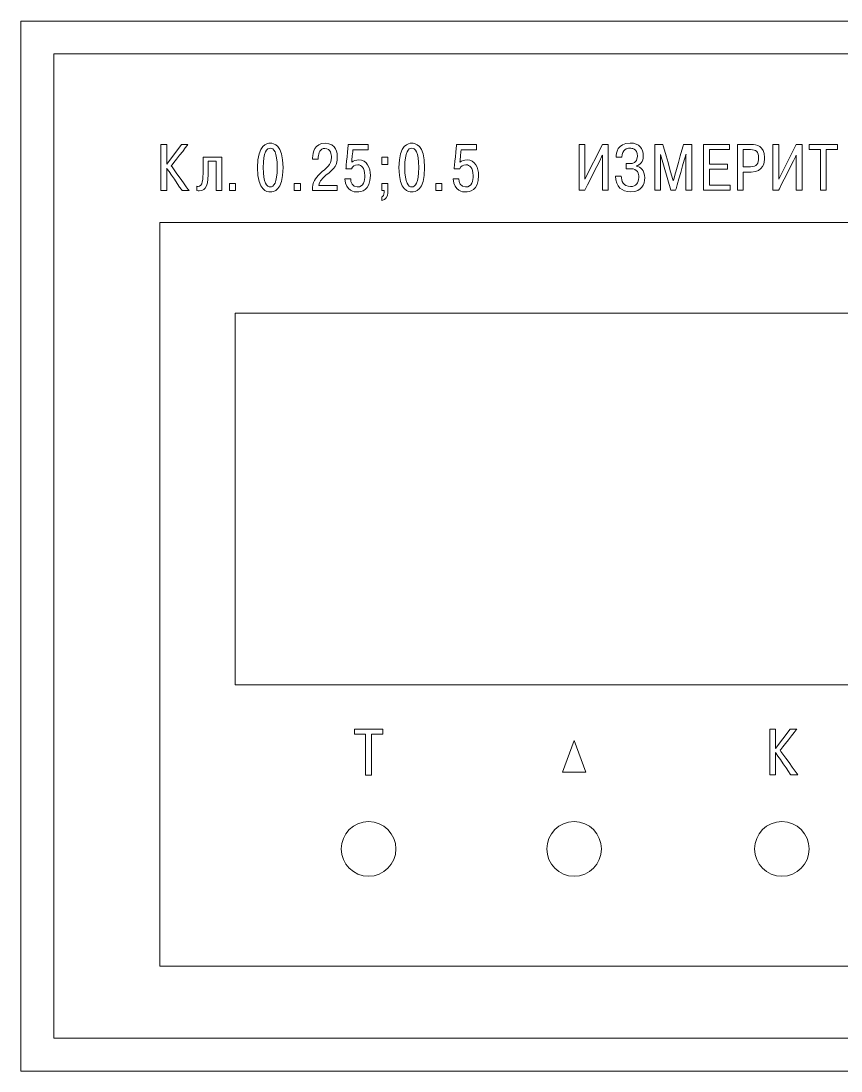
# Model space of a CAD drawing. Header units: inches. Extents: x 1904 to 4208, y 439 to 1413.
# Drawn here: x 3866.35 to 3903.85, y 927.65 to 975.65 of the extents above; entities that cross this region are included whole.
import ezdxf

# ---------------------------------------------------------------- set-up
doc = ezdxf.new("R2010")
doc.units = ezdxf.units.IN
doc.header["$MEASUREMENT"] = 0
doc.layers.get('0').update_dxf_attribs({"lineweight": 15})

msp = doc.modelspace()

# ---------------------------------------------------------------- linework, layer by layer
at = {"color": 0, "lineweight": 15}
for p, q in [((3962.348, 975.654), (3866.348, 975.654)), ((3866.348, 975.654), (3866.348, 927.654)), ((3867.848, 974.154), (3867.848, 929.154)), ((3960.848, 974.154), (3867.848, 974.154)), ((3867.848, 929.154), (3960.848, 929.154)), ((3866.348, 927.654), (3962.348, 927.654))]:
    msp.add_line(p, q, dxfattribs=at)
for points, knots in [([(3873.011, 970.003), (3873.011, 970.003), (3873.011, 970.003), (3872.745, 970.003), (3872.745, 970.003)], [0.08333333, 0.08333333, 0.08333333, 0.08333333, 0.08333334, 0.16666667, 0.16666667, 0.16666667, 0.16666667]), ([(3872.745, 970.003), (3872.745, 970.003), (3872.745, 970.003), (3872.745, 967.904), (3872.745, 967.904)], [0.16666667, 0.16666667, 0.16666667, 0.16666667, 0.16666668, 0.25, 0.25, 0.25, 0.25]), ([(3873.683, 970.003), (3873.683, 970.003), (3873.683, 970.003), (3873.011, 969.109), (3873.011, 969.109)], [0.8333333, 0.8333333, 0.8333333, 0.8333333, 0.8333333, 1, 1, 1, 1]), ([(3873.224, 969.032), (3873.224, 969.032), (3873.224, 969.032), (3873.983, 970.003), (3873.983, 970.003)], [0.66666667, 0.66666667, 0.66666667, 0.66666667, 0.66666668, 0.75, 0.75, 0.75, 0.75]), ([(3873.983, 970.003), (3873.983, 970.003), (3873.983, 970.003), (3873.683, 970.003), (3873.683, 970.003)], [0.75, 0.75, 0.75, 0.75, 0.75000001, 0.83333333, 0.83333333, 0.83333333, 0.83333333]), ([(3877.749, 970.066), (3877.749, 970.066), (3877.605, 970.066), (3877.164, 970.036), (3877.164, 968.954), (3877.164, 968.954), (3877.164, 967.871), (3877.605, 967.841), (3877.749, 967.841)], [0.4, 0.4, 0.4, 0.4, 0.4, 0.6, 0.6, 0.6, 0.6, 1, 1, 1, 1]), ([(3877.428, 968.954), (3877.428, 968.954), (3877.428, 969.67), (3877.596, 969.841), (3877.749, 969.841)], [0.2, 0.2, 0.2, 0.2, 0.2, 0.4, 0.4, 0.4, 0.4]), ([(3878.333, 968.954), (3878.333, 968.954), (3878.333, 970.036), (3877.893, 970.066), (3877.749, 970.066)], [0.2, 0.2, 0.2, 0.2, 0.2, 0.4, 0.4, 0.4, 0.4]), ([(3877.749, 969.841), (3877.749, 969.841), (3877.902, 969.841), (3878.069, 969.67), (3878.069, 968.954), (3878.069, 968.954), (3878.069, 968.237), (3877.902, 968.066), (3877.749, 968.066)], [0.4, 0.4, 0.4, 0.4, 0.4, 0.6, 0.6, 0.6, 0.6, 1, 1, 1, 1]), ([(3880.258, 970.066), (3880.258, 970.066), (3879.775, 970.066), (3879.685, 969.643), (3879.685, 969.397)], [0.26666667, 0.26666667, 0.26666667, 0.26666667, 0.26666668, 0.33333333, 0.33333333, 0.33333333, 0.33333333]), ([(3879.946, 969.424), (3879.946, 969.424), (3879.946, 969.625), (3880.036, 969.829), (3880.249, 969.829), (3880.249, 969.829), (3880.519, 969.829), (3880.546, 969.535), (3880.546, 969.427), (3880.546, 969.427), (3880.546, 969.047), (3880.306, 968.948), (3880.024, 968.678)], [0.5333333, 0.5333333, 0.5333333, 0.5333333, 0.5333333, 0.6, 0.6, 0.6, 0.6, 0.6666667, 0.6666667, 0.6666667, 0.6666667, 0.7333333, 0.7333333, 0.7333333, 0.7333333]), ([(3880.816, 969.43), (3880.816, 969.43), (3880.816, 969.592), (3880.78, 970.066), (3880.258, 970.066)], [0.2, 0.2, 0.2, 0.2, 0.20000001, 0.26666667, 0.26666667, 0.26666667, 0.26666667]), ([(3881.319, 970.003), (3881.319, 970.003), (3881.319, 970.003), (3881.208, 968.897), (3881.208, 968.897)], [0.5, 0.5, 0.5, 0.5, 0.50000001, 0.5625, 0.5625, 0.5625, 0.5625]), ([(3882.234, 970.003), (3882.234, 970.003), (3882.234, 970.003), (3881.319, 970.003), (3881.319, 970.003)], [0.4375, 0.4375, 0.4375, 0.4375, 0.43750001, 0.5, 0.5, 0.5, 0.5]), ([(3881.472, 969.202), (3881.472, 969.202), (3881.472, 969.202), (3881.529, 969.766), (3881.529, 969.766)], [0.25, 0.25, 0.25, 0.25, 0.25000001, 0.3125, 0.3125, 0.3125, 0.3125]), ([(3881.529, 969.766), (3881.529, 969.766), (3881.529, 969.766), (3882.234, 969.766), (3882.234, 969.766)], [0.3125, 0.3125, 0.3125, 0.3125, 0.31250001, 0.375, 0.375, 0.375, 0.375]), ([(3882.234, 969.766), (3882.234, 969.766), (3882.234, 969.766), (3882.234, 970.003), (3882.234, 970.003)], [0.375, 0.375, 0.375, 0.375, 0.37500001, 0.4375, 0.4375, 0.4375, 0.4375]), ([(3884.221, 970.066), (3884.221, 970.066), (3884.077, 970.066), (3883.636, 970.036), (3883.636, 968.954), (3883.636, 968.954), (3883.636, 967.871), (3884.077, 967.841), (3884.221, 967.841)], [0.4, 0.4, 0.4, 0.4, 0.4, 0.6, 0.6, 0.6, 0.6, 1, 1, 1, 1]), ([(3883.9, 968.954), (3883.9, 968.954), (3883.9, 969.67), (3884.068, 969.841), (3884.221, 969.841)], [0.2, 0.2, 0.2, 0.2, 0.2, 0.4, 0.4, 0.4, 0.4]), ([(3884.806, 968.954), (3884.806, 968.954), (3884.806, 970.036), (3884.365, 970.066), (3884.221, 970.066)], [0.2, 0.2, 0.2, 0.2, 0.2, 0.4, 0.4, 0.4, 0.4]), ([(3884.221, 969.841), (3884.221, 969.841), (3884.374, 969.841), (3884.542, 969.67), (3884.542, 968.954), (3884.542, 968.954), (3884.542, 968.237), (3884.374, 968.066), (3884.221, 968.066)], [0.4, 0.4, 0.4, 0.4, 0.4, 0.6, 0.6, 0.6, 0.6, 1, 1, 1, 1]), ([(3886.271, 970.003), (3886.271, 970.003), (3886.271, 970.003), (3886.16, 968.897), (3886.16, 968.897)], [0.5, 0.5, 0.5, 0.5, 0.50000001, 0.5625, 0.5625, 0.5625, 0.5625]), ([(3887.186, 970.003), (3887.186, 970.003), (3887.186, 970.003), (3886.271, 970.003), (3886.271, 970.003)], [0.4375, 0.4375, 0.4375, 0.4375, 0.43750001, 0.5, 0.5, 0.5, 0.5]), ([(3886.424, 969.202), (3886.424, 969.202), (3886.424, 969.202), (3886.481, 969.766), (3886.481, 969.766)], [0.25, 0.25, 0.25, 0.25, 0.25000001, 0.3125, 0.3125, 0.3125, 0.3125]), ([(3886.481, 969.766), (3886.481, 969.766), (3886.481, 969.766), (3887.186, 969.766), (3887.186, 969.766)], [0.3125, 0.3125, 0.3125, 0.3125, 0.31250001, 0.375, 0.375, 0.375, 0.375]), ([(3887.186, 969.766), (3887.186, 969.766), (3887.186, 969.766), (3887.186, 970.003), (3887.186, 970.003)], [0.375, 0.375, 0.375, 0.375, 0.37500001, 0.4375, 0.4375, 0.4375, 0.4375]), ([(3892.143, 970.013), (3892.143, 970.013), (3892.143, 970.013), (3891.876, 970.013), (3891.876, 970.013)], [0.09090909, 0.09090909, 0.09090909, 0.09090909, 0.0909091, 0.18181818, 0.18181818, 0.18181818, 0.18181818]), ([(3891.876, 970.013), (3891.876, 970.013), (3891.876, 970.013), (3891.876, 967.914), (3891.876, 967.914)], [0.18181818, 0.18181818, 0.18181818, 0.18181818, 0.18181819, 0.27272727, 0.27272727, 0.27272727, 0.27272727]), ([(3892.943, 970.013), (3892.943, 970.013), (3892.943, 970.013), (3892.143, 968.424), (3892.143, 968.424)], [0.8181818, 0.8181818, 0.8181818, 0.8181818, 0.8181818, 1, 1, 1, 1]), ([(3893.207, 970.013), (3893.207, 970.013), (3893.207, 970.013), (3892.943, 970.013), (3892.943, 970.013)], [0.72727273, 0.72727273, 0.72727273, 0.72727273, 0.72727274, 0.81818182, 0.81818182, 0.81818182, 0.81818182]), ([(3893.207, 967.914), (3893.207, 967.914), (3893.207, 967.914), (3893.207, 970.013), (3893.207, 970.013)], [0.63636364, 0.63636364, 0.63636364, 0.63636364, 0.63636365, 0.72727273, 0.72727273, 0.72727273, 0.72727273]), ([(3894.215, 970.076), (3894.215, 970.076), (3893.621, 970.076), (3893.567, 969.603), (3893.564, 969.432)], [0.31578947, 0.31578947, 0.31578947, 0.31578947, 0.31578948, 0.36842105, 0.36842105, 0.36842105, 0.36842105]), ([(3893.831, 969.432), (3893.831, 969.432), (3893.852, 969.791), (3894.05, 969.839), (3894.197, 969.839)], [0.42105263, 0.42105263, 0.42105263, 0.42105263, 0.42105264, 0.47368421, 0.47368421, 0.47368421, 0.47368421]), ([(3894.197, 969.839), (3894.197, 969.839), (3894.272, 969.839), (3894.539, 969.833), (3894.539, 969.471), (3894.539, 969.471), (3894.539, 969.15), (3894.299, 969.138), (3894.215, 969.138)], [0.4736842, 0.4736842, 0.4736842, 0.4736842, 0.4736842, 0.5263158, 0.5263158, 0.5263158, 0.5263158, 0.5789474, 0.5789474, 0.5789474, 0.5789474]), ([(3894.811, 969.489), (3894.811, 969.489), (3894.811, 969.815), (3894.635, 970.076), (3894.215, 970.076)], [0.26315789, 0.26315789, 0.26315789, 0.26315789, 0.2631579, 0.31578947, 0.31578947, 0.31578947, 0.31578947]), ([(3895.705, 970.013), (3895.705, 970.013), (3895.705, 970.013), (3895.333, 970.013), (3895.333, 970.013)], [0.55555556, 0.55555556, 0.55555556, 0.55555556, 0.55555557, 0.61111111, 0.61111111, 0.61111111, 0.61111111]), ([(3895.333, 970.013), (3895.333, 970.013), (3895.333, 970.013), (3895.333, 967.914), (3895.333, 967.914)], [0.61111111, 0.61111111, 0.61111111, 0.61111111, 0.61111112, 0.66666667, 0.66666667, 0.66666667, 0.66666667]), ([(3896.179, 968.343), (3896.179, 968.343), (3896.179, 968.343), (3895.705, 970.013), (3895.705, 970.013)], [0.5, 0.5, 0.5, 0.5, 0.50000001, 0.55555556, 0.55555556, 0.55555556, 0.55555556]), ([(3896.653, 970.013), (3896.653, 970.013), (3896.653, 970.013), (3896.179, 968.343), (3896.179, 968.343)], [0.44444444, 0.44444444, 0.44444444, 0.44444444, 0.44444445, 0.5, 0.5, 0.5, 0.5]), ([(3897.024, 970.013), (3897.024, 970.013), (3897.024, 970.013), (3896.653, 970.013), (3896.653, 970.013)], [0.38888889, 0.38888889, 0.38888889, 0.38888889, 0.3888889, 0.44444444, 0.44444444, 0.44444444, 0.44444444]), ([(3897.024, 967.914), (3897.024, 967.914), (3897.024, 967.914), (3897.024, 970.013), (3897.024, 970.013)], [0.33333333, 0.33333333, 0.33333333, 0.33333333, 0.33333334, 0.38888889, 0.38888889, 0.38888889, 0.38888889]), ([(3898.752, 970.013), (3898.752, 970.013), (3898.752, 970.013), (3897.564, 970.013), (3897.564, 970.013)], [0.23076923, 0.23076923, 0.23076923, 0.23076923, 0.23076924, 0.30769231, 0.30769231, 0.30769231, 0.30769231]), ([(3897.564, 970.013), (3897.564, 970.013), (3897.564, 970.013), (3897.564, 967.914), (3897.564, 967.914)], [0.30769231, 0.30769231, 0.30769231, 0.30769231, 0.30769232, 0.38461538, 0.38461538, 0.38461538, 0.38461538]), ([(3897.831, 969.776), (3897.831, 969.776), (3897.831, 969.776), (3898.752, 969.776), (3898.752, 969.776)], [0.07692308, 0.07692308, 0.07692308, 0.07692308, 0.07692309, 0.15384615, 0.15384615, 0.15384615, 0.15384615]), ([(3898.752, 969.776), (3898.752, 969.776), (3898.752, 969.776), (3898.752, 970.013), (3898.752, 970.013)], [0.15384615, 0.15384615, 0.15384615, 0.15384615, 0.15384616, 0.23076923, 0.23076923, 0.23076923, 0.23076923]), ([(3899.759, 970.013), (3899.759, 970.013), (3899.759, 970.013), (3899.114, 970.013), (3899.114, 970.013)], [0.75, 0.75, 0.75, 0.75, 0.75, 1, 1, 1, 1]), ([(3899.381, 968.988), (3899.381, 968.988), (3899.381, 968.988), (3899.381, 969.776), (3899.381, 969.776)], [0.6666667, 0.6666667, 0.6666667, 0.6666667, 0.6666667, 1, 1, 1, 1]), ([(3899.717, 969.776), (3899.717, 969.776), (3899.969, 969.776), (3900.086, 969.663), (3900.086, 969.405)], [0.1666667, 0.1666667, 0.1666667, 0.1666667, 0.1666667, 0.3333333, 0.3333333, 0.3333333, 0.3333333]), ([(3899.741, 968.751), (3899.741, 968.751), (3900.326, 968.751), (3900.356, 969.21), (3900.356, 969.411), (3900.356, 969.411), (3900.356, 969.965), (3899.972, 970.013), (3899.759, 970.013)], [0.5, 0.5, 0.5, 0.5, 0.5, 0.625, 0.625, 0.625, 0.625, 0.75, 0.75, 0.75, 0.75]), ([(3901.003, 970.013), (3901.003, 970.013), (3901.003, 970.013), (3900.737, 970.013), (3900.737, 970.013)], [0.09090909, 0.09090909, 0.09090909, 0.09090909, 0.0909091, 0.18181818, 0.18181818, 0.18181818, 0.18181818]), ([(3900.737, 970.013), (3900.737, 970.013), (3900.737, 970.013), (3900.737, 967.914), (3900.737, 967.914)], [0.18181818, 0.18181818, 0.18181818, 0.18181818, 0.18181819, 0.27272727, 0.27272727, 0.27272727, 0.27272727]), ([(3901.804, 970.013), (3901.804, 970.013), (3901.804, 970.013), (3901.003, 968.424), (3901.003, 968.424)], [0.8181818, 0.8181818, 0.8181818, 0.8181818, 0.8181818, 1, 1, 1, 1]), ([(3902.068, 970.013), (3902.068, 970.013), (3902.068, 970.013), (3901.804, 970.013), (3901.804, 970.013)], [0.72727273, 0.72727273, 0.72727273, 0.72727273, 0.72727274, 0.81818182, 0.81818182, 0.81818182, 0.81818182]), ([(3902.068, 967.914), (3902.068, 967.914), (3902.068, 967.914), (3902.068, 970.013), (3902.068, 970.013)], [0.63636364, 0.63636364, 0.63636364, 0.63636364, 0.63636365, 0.72727273, 0.72727273, 0.72727273, 0.72727273]), ([(3903.69, 970.013), (3903.69, 970.013), (3903.69, 970.013), (3902.391, 970.013), (3902.391, 970.013)], [0.5555556, 0.5555556, 0.5555556, 0.5555556, 0.5555556, 0.6666667, 0.6666667, 0.6666667, 0.6666667]), ([(3902.391, 970.013), (3902.391, 970.013), (3902.391, 970.013), (3902.391, 969.776), (3902.391, 969.776)], [0.6666667, 0.6666667, 0.6666667, 0.6666667, 0.6666667, 0.7777778, 0.7777778, 0.7777778, 0.7777778]), ([(3902.391, 969.776), (3902.391, 969.776), (3902.391, 969.776), (3902.908, 969.776), (3902.908, 969.776)], [0.7777778, 0.7777778, 0.7777778, 0.7777778, 0.7777778, 1, 1, 1, 1]), ([(3903.174, 967.914), (3903.174, 967.914), (3903.174, 967.914), (3903.174, 969.776), (3903.174, 969.776)], [0.2222222, 0.2222222, 0.2222222, 0.2222222, 0.2222222, 0.3333333, 0.3333333, 0.3333333, 0.3333333]), ([(3903.174, 969.776), (3903.174, 969.776), (3903.174, 969.776), (3903.69, 969.776), (3903.69, 969.776)], [0.3333333, 0.3333333, 0.3333333, 0.3333333, 0.3333333, 0.4444444, 0.4444444, 0.4444444, 0.4444444]), ([(3903.69, 969.776), (3903.69, 969.776), (3903.69, 969.776), (3903.69, 970.013), (3903.69, 970.013)], [0.4444444, 0.4444444, 0.4444444, 0.4444444, 0.4444445, 0.5555556, 0.5555556, 0.5555556, 0.5555556]), ([(3875.53, 969.427), (3875.53, 969.427), (3875.53, 969.427), (3874.675, 969.427), (3874.675, 969.427)], [0.8461538, 0.8461538, 0.8461538, 0.8461538, 0.8461539, 1, 1, 1, 1]), ([(3874.915, 968.855), (3874.915, 968.855), (3874.915, 968.855), (3874.915, 969.241), (3874.915, 969.241)], [0.46153846, 0.46153846, 0.46153846, 0.46153846, 0.46153847, 0.53846154, 0.53846154, 0.53846154, 0.53846154]), ([(3874.915, 969.241), (3874.915, 969.241), (3874.915, 969.241), (3875.281, 969.241), (3875.281, 969.241)], [0.53846154, 0.53846154, 0.53846154, 0.53846154, 0.53846155, 0.61538462, 0.61538462, 0.61538462, 0.61538462]), ([(3875.281, 969.241), (3875.281, 969.241), (3875.281, 969.241), (3875.281, 967.904), (3875.281, 967.904)], [0.61538462, 0.61538462, 0.61538462, 0.61538462, 0.61538463, 0.69230769, 0.69230769, 0.69230769, 0.69230769]), ([(3875.53, 967.904), (3875.53, 967.904), (3875.53, 967.904), (3875.53, 969.427), (3875.53, 969.427)], [0.76923077, 0.76923077, 0.76923077, 0.76923077, 0.76923078, 0.84615385, 0.84615385, 0.84615385, 0.84615385]), ([(3879.685, 969.397), (3879.685, 969.397), (3879.685, 969.397), (3879.685, 969.334), (3879.685, 969.334)], [0.33333333, 0.33333333, 0.33333333, 0.33333333, 0.33333334, 0.4, 0.4, 0.4, 0.4]), ([(3879.685, 969.334), (3879.685, 969.334), (3879.685, 969.334), (3879.946, 969.334), (3879.946, 969.334)], [0.4, 0.4, 0.4, 0.4, 0.40000001, 0.46666667, 0.46666667, 0.46666667, 0.46666667]), ([(3879.946, 969.334), (3879.946, 969.334), (3879.946, 969.334), (3879.946, 969.424), (3879.946, 969.424)], [0.46666667, 0.46666667, 0.46666667, 0.46666667, 0.46666668, 0.53333333, 0.53333333, 0.53333333, 0.53333333]), ([(3880.294, 968.6), (3880.294, 968.6), (3880.708, 968.945), (3880.816, 969.068), (3880.816, 969.43)], [0.13333333, 0.13333333, 0.13333333, 0.13333333, 0.13333334, 0.2, 0.2, 0.2, 0.2]), ([(3881.799, 969.304), (3881.799, 969.304), (3881.661, 969.304), (3881.565, 969.271), (3881.472, 969.202)], [0.1875, 0.1875, 0.1875, 0.1875, 0.18750001, 0.25, 0.25, 0.25, 0.25]), ([(3882.327, 968.588), (3882.327, 968.588), (3882.327, 968.948), (3882.171, 969.304), (3881.799, 969.304)], [0.125, 0.125, 0.125, 0.125, 0.12500001, 0.1875, 0.1875, 0.1875, 0.1875]), ([(3883.121, 969.427), (3883.121, 969.427), (3883.121, 969.427), (3882.845, 969.427), (3882.845, 969.427)], [0.4, 0.4, 0.4, 0.4, 0.4, 0.6, 0.6, 0.6, 0.6]), ([(3882.845, 969.427), (3882.845, 969.427), (3882.845, 969.427), (3882.845, 969.1), (3882.845, 969.1)], [0.6, 0.6, 0.6, 0.6, 0.6, 1, 1, 1, 1]), ([(3883.121, 969.1), (3883.121, 969.1), (3883.121, 969.1), (3883.121, 969.427), (3883.121, 969.427)], [0.2, 0.2, 0.2, 0.2, 0.2, 0.4, 0.4, 0.4, 0.4]), ([(3886.751, 969.304), (3886.751, 969.304), (3886.613, 969.304), (3886.517, 969.271), (3886.424, 969.202)], [0.1875, 0.1875, 0.1875, 0.1875, 0.18750001, 0.25, 0.25, 0.25, 0.25]), ([(3887.279, 968.588), (3887.279, 968.588), (3887.279, 968.948), (3887.123, 969.304), (3886.751, 969.304)], [0.125, 0.125, 0.125, 0.125, 0.12500001, 0.1875, 0.1875, 0.1875, 0.1875]), ([(3892.137, 967.914), (3892.137, 967.914), (3892.137, 967.914), (3892.94, 969.516), (3892.94, 969.516)], [0.36363636, 0.36363636, 0.36363636, 0.36363636, 0.36363637, 0.45454545, 0.45454545, 0.45454545, 0.45454545]), ([(3892.94, 969.516), (3892.94, 969.516), (3892.94, 969.516), (3892.94, 967.914), (3892.94, 967.914)], [0.45454545, 0.45454545, 0.45454545, 0.45454545, 0.45454546, 0.54545455, 0.54545455, 0.54545455, 0.54545455]), ([(3893.564, 969.432), (3893.564, 969.432), (3893.564, 969.432), (3893.831, 969.432), (3893.831, 969.432)], [0.36842105, 0.36842105, 0.36842105, 0.36842105, 0.36842106, 0.42105263, 0.42105263, 0.42105263, 0.42105263]), ([(3894.215, 969.138), (3894.215, 969.138), (3894.215, 969.138), (3894.029, 969.138), (3894.029, 969.138)], [0.57894737, 0.57894737, 0.57894737, 0.57894737, 0.57894738, 0.63157895, 0.63157895, 0.63157895, 0.63157895]), ([(3894.029, 969.138), (3894.029, 969.138), (3894.029, 969.138), (3894.029, 968.901), (3894.029, 968.901)], [0.63157895, 0.63157895, 0.63157895, 0.63157895, 0.63157896, 0.68421053, 0.68421053, 0.68421053, 0.68421053]), ([(3894.497, 969.036), (3894.497, 969.036), (3894.65, 969.075), (3894.811, 969.204), (3894.811, 969.489)], [0.21052632, 0.21052632, 0.21052632, 0.21052632, 0.21052633, 0.26315789, 0.26315789, 0.26315789, 0.26315789]), ([(3895.6, 969.438), (3895.6, 969.438), (3895.6, 969.438), (3895.591, 969.552), (3895.591, 969.552)], [0.77777778, 0.77777778, 0.77777778, 0.77777778, 0.77777779, 0.83333333, 0.83333333, 0.83333333, 0.83333333]), ([(3895.591, 969.552), (3895.591, 969.552), (3895.591, 969.552), (3895.6, 969.552), (3895.6, 969.552)], [0.83333333, 0.83333333, 0.83333333, 0.83333333, 0.83333334, 0.88888889, 0.88888889, 0.88888889, 0.88888889]), ([(3895.6, 969.552), (3895.6, 969.552), (3895.6, 969.552), (3896.068, 967.914), (3896.068, 967.914)], [0.8888889, 0.8888889, 0.8888889, 0.8888889, 0.8888889, 1, 1, 1, 1]), ([(3895.6, 967.914), (3895.6, 967.914), (3895.6, 967.914), (3895.6, 969.438), (3895.6, 969.438)], [0.72222222, 0.72222222, 0.72222222, 0.72222222, 0.72222223, 0.77777778, 0.77777778, 0.77777778, 0.77777778]), ([(3896.29, 967.914), (3896.29, 967.914), (3896.29, 967.914), (3896.758, 969.552), (3896.758, 969.552)], [0.05555556, 0.05555556, 0.05555556, 0.05555556, 0.05555557, 0.11111111, 0.11111111, 0.11111111, 0.11111111]), ([(3896.758, 969.552), (3896.758, 969.552), (3896.758, 969.552), (3896.766, 969.552), (3896.766, 969.552)], [0.11111111, 0.11111111, 0.11111111, 0.11111111, 0.11111112, 0.16666667, 0.16666667, 0.16666667, 0.16666667]), ([(3896.766, 969.552), (3896.766, 969.552), (3896.766, 969.552), (3896.758, 969.438), (3896.758, 969.438)], [0.16666667, 0.16666667, 0.16666667, 0.16666667, 0.16666668, 0.22222222, 0.22222222, 0.22222222, 0.22222222]), ([(3896.758, 969.438), (3896.758, 969.438), (3896.758, 969.438), (3896.758, 967.914), (3896.758, 967.914)], [0.22222222, 0.22222222, 0.22222222, 0.22222222, 0.22222223, 0.27777778, 0.27777778, 0.27777778, 0.27777778]), ([(3900.086, 969.405), (3900.086, 969.405), (3900.086, 969.15), (3899.996, 968.988), (3899.717, 968.988)], [0.3333333, 0.3333333, 0.3333333, 0.3333333, 0.3333333, 0.5, 0.5, 0.5, 0.5]), ([(3900.997, 967.914), (3900.997, 967.914), (3900.997, 967.914), (3901.801, 969.516), (3901.801, 969.516)], [0.36363636, 0.36363636, 0.36363636, 0.36363636, 0.36363637, 0.45454545, 0.45454545, 0.45454545, 0.45454545]), ([(3901.801, 969.516), (3901.801, 969.516), (3901.801, 969.516), (3901.801, 967.914), (3901.801, 967.914)], [0.45454545, 0.45454545, 0.45454545, 0.45454545, 0.45454546, 0.54545455, 0.54545455, 0.54545455, 0.54545455]), ([(3873.011, 967.904), (3873.011, 967.904), (3873.011, 967.904), (3873.011, 968.93), (3873.011, 968.93)], [0.33333333, 0.33333333, 0.33333333, 0.33333333, 0.33333334, 0.41666667, 0.41666667, 0.41666667, 0.41666667]), ([(3873.011, 968.93), (3873.011, 968.93), (3873.011, 968.93), (3873.713, 967.904), (3873.713, 967.904)], [0.41666667, 0.41666667, 0.41666667, 0.41666667, 0.41666668, 0.5, 0.5, 0.5, 0.5]), ([(3874.034, 967.904), (3874.034, 967.904), (3874.034, 967.904), (3873.224, 969.032), (3873.224, 969.032)], [0.58333333, 0.58333333, 0.58333333, 0.58333333, 0.58333334, 0.66666667, 0.66666667, 0.66666667, 0.66666667]), ([(3874.675, 968.855), (3874.675, 968.855), (3874.675, 968.378), (3874.663, 968.093), (3874.445, 968.093)], [0.07692308, 0.07692308, 0.07692308, 0.07692308, 0.07692309, 0.15384615, 0.15384615, 0.15384615, 0.15384615]), ([(3874.502, 967.895), (3874.502, 967.895), (3874.834, 967.895), (3874.915, 968.171), (3874.915, 968.855)], [0.38461538, 0.38461538, 0.38461538, 0.38461538, 0.38461539, 0.46153846, 0.46153846, 0.46153846, 0.46153846]), ([(3880.024, 968.678), (3880.024, 968.678), (3879.793, 968.456), (3879.682, 968.306), (3879.679, 967.904)], [0.73333333, 0.73333333, 0.73333333, 0.73333333, 0.73333334, 0.8, 0.8, 0.8, 0.8]), ([(3881.208, 968.897), (3881.208, 968.897), (3881.208, 968.897), (3881.46, 968.897), (3881.46, 968.897)], [0.5625, 0.5625, 0.5625, 0.5625, 0.56250001, 0.625, 0.625, 0.625, 0.625]), ([(3881.46, 968.897), (3881.46, 968.897), (3881.502, 969.008), (3881.616, 969.08), (3881.748, 969.08), (3881.748, 969.08), (3881.916, 969.08), (3882.072, 968.954), (3882.072, 968.585), (3882.072, 968.585), (3882.072, 968.36), (3882.018, 968.066), (3881.727, 968.066), (3881.727, 968.066), (3881.493, 968.066), (3881.427, 968.3), (3881.427, 968.441)], [0.625, 0.625, 0.625, 0.625, 0.625, 0.6875, 0.6875, 0.6875, 0.6875, 0.75, 0.75, 0.75, 0.75, 0.8125, 0.8125, 0.8125, 0.8125, 0.875, 0.875, 0.875, 0.875]), ([(3886.16, 968.897), (3886.16, 968.897), (3886.16, 968.897), (3886.412, 968.897), (3886.412, 968.897)], [0.5625, 0.5625, 0.5625, 0.5625, 0.56250001, 0.625, 0.625, 0.625, 0.625]), ([(3886.412, 968.897), (3886.412, 968.897), (3886.454, 969.008), (3886.568, 969.08), (3886.7, 969.08), (3886.7, 969.08), (3886.868, 969.08), (3887.024, 968.954), (3887.024, 968.585), (3887.024, 968.585), (3887.024, 968.36), (3886.97, 968.066), (3886.679, 968.066), (3886.679, 968.066), (3886.445, 968.066), (3886.379, 968.3), (3886.379, 968.441)], [0.625, 0.625, 0.625, 0.625, 0.625, 0.6875, 0.6875, 0.6875, 0.6875, 0.75, 0.75, 0.75, 0.75, 0.8125, 0.8125, 0.8125, 0.8125, 0.875, 0.875, 0.875, 0.875]), ([(3894.233, 968.901), (3894.233, 968.901), (3894.554, 968.901), (3894.602, 968.676), (3894.602, 968.505), (3894.602, 968.505), (3894.602, 968.256), (3894.476, 968.088), (3894.23, 968.088), (3894.23, 968.088), (3893.882, 968.088), (3893.807, 968.358), (3893.804, 968.559)], [0.7368421, 0.7368421, 0.7368421, 0.7368421, 0.7368421, 0.7894737, 0.7894737, 0.7894737, 0.7894737, 0.8421053, 0.8421053, 0.8421053, 0.8421053, 0.8947368, 0.8947368, 0.8947368, 0.8947368]), ([(3894.029, 968.901), (3894.029, 968.901), (3894.029, 968.901), (3894.233, 968.901), (3894.233, 968.901)], [0.68421053, 0.68421053, 0.68421053, 0.68421053, 0.68421054, 0.73684211, 0.73684211, 0.73684211, 0.73684211]), ([(3894.497, 969.024), (3894.497, 969.024), (3894.497, 969.024), (3894.497, 969.036), (3894.497, 969.036)], [0.15789474, 0.15789474, 0.15789474, 0.15789474, 0.15789475, 0.21052632, 0.21052632, 0.21052632, 0.21052632]), ([(3894.874, 968.478), (3894.874, 968.478), (3894.874, 968.841), (3894.682, 968.979), (3894.497, 969.024)], [0.10526316, 0.10526316, 0.10526316, 0.10526316, 0.10526317, 0.15789474, 0.15789474, 0.15789474, 0.15789474]), ([(3898.668, 969.117), (3898.668, 969.117), (3898.668, 969.117), (3897.831, 969.117), (3897.831, 969.117)], [0.8461538, 0.8461538, 0.8461538, 0.8461538, 0.8461539, 1, 1, 1, 1]), ([(3897.831, 968.151), (3897.831, 968.151), (3897.831, 968.151), (3897.831, 968.88), (3897.831, 968.88)], [0.61538462, 0.61538462, 0.61538462, 0.61538462, 0.61538463, 0.69230769, 0.69230769, 0.69230769, 0.69230769]), ([(3897.831, 968.88), (3897.831, 968.88), (3897.831, 968.88), (3898.668, 968.88), (3898.668, 968.88)], [0.69230769, 0.69230769, 0.69230769, 0.69230769, 0.6923077, 0.76923077, 0.76923077, 0.76923077, 0.76923077]), ([(3898.668, 968.88), (3898.668, 968.88), (3898.668, 968.88), (3898.668, 969.117), (3898.668, 969.117)], [0.76923077, 0.76923077, 0.76923077, 0.76923077, 0.76923078, 0.84615385, 0.84615385, 0.84615385, 0.84615385]), ([(3899.717, 968.988), (3899.717, 968.988), (3899.717, 968.988), (3899.381, 968.988), (3899.381, 968.988)], [0.5, 0.5, 0.5, 0.5, 0.5, 0.6666667, 0.6666667, 0.6666667, 0.6666667]), ([(3899.381, 967.914), (3899.381, 967.914), (3899.381, 967.914), (3899.381, 968.751), (3899.381, 968.751)], [0.25, 0.25, 0.25, 0.25, 0.25, 0.375, 0.375, 0.375, 0.375]), ([(3899.381, 968.751), (3899.381, 968.751), (3899.381, 968.751), (3899.741, 968.751), (3899.741, 968.751)], [0.375, 0.375, 0.375, 0.375, 0.375, 0.5, 0.5, 0.5, 0.5]), ([(3876.159, 968.231), (3876.159, 968.231), (3876.159, 968.231), (3875.884, 968.231), (3875.884, 968.231)], [0.4, 0.4, 0.4, 0.4, 0.4, 0.6, 0.6, 0.6, 0.6]), ([(3875.884, 968.231), (3875.884, 968.231), (3875.884, 968.231), (3875.884, 967.904), (3875.884, 967.904)], [0.6, 0.6, 0.6, 0.6, 0.6, 1, 1, 1, 1]), ([(3876.159, 967.904), (3876.159, 967.904), (3876.159, 967.904), (3876.159, 968.231), (3876.159, 968.231)], [0.2, 0.2, 0.2, 0.2, 0.2, 0.4, 0.4, 0.4, 0.4]), ([(3879.125, 968.231), (3879.125, 968.231), (3879.125, 968.231), (3878.849, 968.231), (3878.849, 968.231)], [0.4, 0.4, 0.4, 0.4, 0.4, 0.6, 0.6, 0.6, 0.6]), ([(3878.849, 968.231), (3878.849, 968.231), (3878.849, 968.231), (3878.849, 967.904), (3878.849, 967.904)], [0.6, 0.6, 0.6, 0.6, 0.6, 1, 1, 1, 1]), ([(3879.125, 967.904), (3879.125, 967.904), (3879.125, 967.904), (3879.125, 968.231), (3879.125, 968.231)], [0.2, 0.2, 0.2, 0.2, 0.2, 0.4, 0.4, 0.4, 0.4]), ([(3879.967, 968.141), (3879.967, 968.141), (3880.006, 968.342), (3880.138, 968.471), (3880.294, 968.6)], [0.06666667, 0.06666667, 0.06666667, 0.06666667, 0.06666668, 0.13333333, 0.13333333, 0.13333333, 0.13333333]), ([(3881.427, 968.441), (3881.427, 968.441), (3881.427, 968.441), (3881.163, 968.441), (3881.163, 968.441)], [0.875, 0.875, 0.875, 0.875, 0.875, 1, 1, 1, 1]), ([(3881.727, 967.841), (3881.727, 967.841), (3881.895, 967.841), (3882.327, 967.889), (3882.327, 968.588)], [0.0625, 0.0625, 0.0625, 0.0625, 0.06250001, 0.125, 0.125, 0.125, 0.125]), ([(3883.121, 968.231), (3883.121, 968.231), (3883.121, 968.231), (3882.845, 968.231), (3882.845, 968.231)], [0.7777778, 0.7777778, 0.7777778, 0.7777778, 0.7777778, 1, 1, 1, 1]), ([(3883.121, 967.802), (3883.121, 967.802), (3883.121, 967.802), (3883.121, 968.231), (3883.121, 968.231)], [0.6666667, 0.6666667, 0.6666667, 0.6666667, 0.6666667, 0.7777778, 0.7777778, 0.7777778, 0.7777778]), ([(3885.597, 968.231), (3885.597, 968.231), (3885.597, 968.231), (3885.321, 968.231), (3885.321, 968.231)], [0.4, 0.4, 0.4, 0.4, 0.4, 0.6, 0.6, 0.6, 0.6]), ([(3885.321, 968.231), (3885.321, 968.231), (3885.321, 968.231), (3885.321, 967.904), (3885.321, 967.904)], [0.6, 0.6, 0.6, 0.6, 0.6, 1, 1, 1, 1]), ([(3885.597, 967.904), (3885.597, 967.904), (3885.597, 967.904), (3885.597, 968.231), (3885.597, 968.231)], [0.2, 0.2, 0.2, 0.2, 0.2, 0.4, 0.4, 0.4, 0.4]), ([(3886.379, 968.441), (3886.379, 968.441), (3886.379, 968.441), (3886.116, 968.441), (3886.116, 968.441)], [0.875, 0.875, 0.875, 0.875, 0.875, 1, 1, 1, 1]), ([(3886.679, 967.841), (3886.679, 967.841), (3886.847, 967.841), (3887.279, 967.889), (3887.279, 968.588)], [0.0625, 0.0625, 0.0625, 0.0625, 0.06250001, 0.125, 0.125, 0.125, 0.125]), ([(3893.537, 968.559), (3893.567, 968.064), (3893.81, 967.851), (3894.245, 967.851), (3894.245, 967.851), (3894.751, 967.851), (3894.874, 968.199), (3894.874, 968.478)], [0, 0, 0, 0, 0.0526316, 0.0526316, 0.0526316, 0.0526316, 0.1052632, 0.1052632, 0.1052632, 0.1052632]), ([(3893.804, 968.559), (3893.804, 968.559), (3893.804, 968.559), (3893.537, 968.559), (3893.537, 968.559)], [0.8947368, 0.8947368, 0.8947368, 0.8947368, 0.8947369, 1, 1, 1, 1]), ([(3872.745, 967.904), (3872.745, 967.904), (3872.745, 967.904), (3873.011, 967.904), (3873.011, 967.904)], [0.25, 0.25, 0.25, 0.25, 0.25000001, 0.33333333, 0.33333333, 0.33333333, 0.33333333]), ([(3873.713, 967.904), (3873.713, 967.904), (3873.713, 967.904), (3874.034, 967.904), (3874.034, 967.904)], [0.5, 0.5, 0.5, 0.5, 0.50000001, 0.58333333, 0.58333333, 0.58333333, 0.58333333]), ([(3874.445, 968.093), (3874.445, 968.093), (3874.43, 968.093), (3874.412, 968.096), (3874.397, 968.099)], [0.15384615, 0.15384615, 0.15384615, 0.15384615, 0.15384616, 0.23076923, 0.23076923, 0.23076923, 0.23076923]), ([(3874.397, 968.099), (3874.397, 968.099), (3874.397, 968.099), (3874.397, 967.907), (3874.397, 967.907)], [0.23076923, 0.23076923, 0.23076923, 0.23076923, 0.23076924, 0.30769231, 0.30769231, 0.30769231, 0.30769231]), ([(3874.397, 967.907), (3874.397, 967.907), (3874.433, 967.898), (3874.466, 967.895), (3874.502, 967.895)], [0.30769231, 0.30769231, 0.30769231, 0.30769231, 0.30769232, 0.38461538, 0.38461538, 0.38461538, 0.38461538]), ([(3875.281, 967.904), (3875.281, 967.904), (3875.281, 967.904), (3875.53, 967.904), (3875.53, 967.904)], [0.69230769, 0.69230769, 0.69230769, 0.69230769, 0.6923077, 0.76923077, 0.76923077, 0.76923077, 0.76923077]), ([(3879.679, 967.904), (3879.679, 967.904), (3879.679, 967.904), (3880.81, 967.904), (3880.81, 967.904)], [0.8, 0.8, 0.8, 0.8, 0.80000001, 0.86666667, 0.86666667, 0.86666667, 0.86666667]), ([(3880.81, 967.904), (3880.81, 967.904), (3880.81, 967.904), (3880.81, 968.141), (3880.81, 968.141)], [0.8666667, 0.8666667, 0.8666667, 0.8666667, 0.8666667, 1, 1, 1, 1]), ([(3882.845, 967.904), (3882.845, 967.904), (3882.845, 967.904), (3882.959, 967.904), (3882.959, 967.904)], [0.1111111, 0.1111111, 0.1111111, 0.1111111, 0.1111111, 0.2222222, 0.2222222, 0.2222222, 0.2222222]), ([(3882.959, 967.835), (3882.959, 967.835), (3882.959, 967.67), (3882.902, 967.634), (3882.845, 967.622)], [0.3333333, 0.3333333, 0.3333333, 0.3333333, 0.3333333, 0.4444444, 0.4444444, 0.4444444, 0.4444444]), ([(3882.845, 967.448), (3882.845, 967.448), (3883.037, 967.496), (3883.121, 967.619), (3883.121, 967.802)], [0.5555556, 0.5555556, 0.5555556, 0.5555556, 0.5555556, 0.6666667, 0.6666667, 0.6666667, 0.6666667]), ([(3882.959, 967.904), (3882.959, 967.904), (3882.959, 967.904), (3882.959, 967.835), (3882.959, 967.835)], [0.2222222, 0.2222222, 0.2222222, 0.2222222, 0.2222222, 0.3333333, 0.3333333, 0.3333333, 0.3333333]), ([(3891.876, 967.914), (3891.876, 967.914), (3891.876, 967.914), (3892.137, 967.914), (3892.137, 967.914)], [0.27272727, 0.27272727, 0.27272727, 0.27272727, 0.27272728, 0.36363636, 0.36363636, 0.36363636, 0.36363636]), ([(3892.94, 967.914), (3892.94, 967.914), (3892.94, 967.914), (3893.207, 967.914), (3893.207, 967.914)], [0.54545455, 0.54545455, 0.54545455, 0.54545455, 0.54545456, 0.63636364, 0.63636364, 0.63636364, 0.63636364]), ([(3895.333, 967.914), (3895.333, 967.914), (3895.333, 967.914), (3895.6, 967.914), (3895.6, 967.914)], [0.66666667, 0.66666667, 0.66666667, 0.66666667, 0.66666668, 0.72222222, 0.72222222, 0.72222222, 0.72222222]), ([(3896.758, 967.914), (3896.758, 967.914), (3896.758, 967.914), (3897.024, 967.914), (3897.024, 967.914)], [0.27777778, 0.27777778, 0.27777778, 0.27777778, 0.27777779, 0.33333333, 0.33333333, 0.33333333, 0.33333333]), ([(3897.564, 967.914), (3897.564, 967.914), (3897.564, 967.914), (3898.778, 967.914), (3898.778, 967.914)], [0.38461538, 0.38461538, 0.38461538, 0.38461538, 0.38461539, 0.46153846, 0.46153846, 0.46153846, 0.46153846]), ([(3898.778, 968.151), (3898.778, 968.151), (3898.778, 968.151), (3897.831, 968.151), (3897.831, 968.151)], [0.53846154, 0.53846154, 0.53846154, 0.53846154, 0.53846155, 0.61538462, 0.61538462, 0.61538462, 0.61538462]), ([(3898.778, 967.914), (3898.778, 967.914), (3898.778, 967.914), (3898.778, 968.151), (3898.778, 968.151)], [0.46153846, 0.46153846, 0.46153846, 0.46153846, 0.46153847, 0.53846154, 0.53846154, 0.53846154, 0.53846154]), ([(3899.114, 967.914), (3899.114, 967.914), (3899.114, 967.914), (3899.381, 967.914), (3899.381, 967.914)], [0.125, 0.125, 0.125, 0.125, 0.125, 0.25, 0.25, 0.25, 0.25]), ([(3900.737, 967.914), (3900.737, 967.914), (3900.737, 967.914), (3900.997, 967.914), (3900.997, 967.914)], [0.27272727, 0.27272727, 0.27272727, 0.27272727, 0.27272728, 0.36363636, 0.36363636, 0.36363636, 0.36363636]), ([(3901.801, 967.914), (3901.801, 967.914), (3901.801, 967.914), (3902.068, 967.914), (3902.068, 967.914)], [0.54545455, 0.54545455, 0.54545455, 0.54545455, 0.54545456, 0.63636364, 0.63636364, 0.63636364, 0.63636364]), ([(3902.908, 967.914), (3902.908, 967.914), (3902.908, 967.914), (3903.174, 967.914), (3903.174, 967.914)], [0.1111111, 0.1111111, 0.1111111, 0.1111111, 0.1111111, 0.2222222, 0.2222222, 0.2222222, 0.2222222]), ([(3882.845, 967.622), (3882.845, 967.622), (3882.845, 967.622), (3882.845, 967.448), (3882.845, 967.448)], [0.4444444, 0.4444444, 0.4444444, 0.4444444, 0.4444445, 0.5555556, 0.5555556, 0.5555556, 0.5555556]), ([(3939.702, 966.449), (3939.702, 966.449), (3939.702, 966.449), (3872.702, 966.449), (3872.702, 966.449)], [0.4, 0.4, 0.4, 0.4, 0.4, 0.6, 0.6, 0.6, 0.6]), ([(3872.702, 966.449), (3872.702, 966.449), (3872.702, 966.449), (3872.702, 932.449), (3872.702, 932.449)], [0.6, 0.6, 0.6, 0.6, 0.6, 1, 1, 1, 1]), ([(3925.147, 962.304), (3925.147, 962.304), (3925.147, 962.304), (3876.147, 962.304), (3876.147, 962.304)], [0.4, 0.4, 0.4, 0.4, 0.4, 0.6, 0.6, 0.6, 0.6]), ([(3876.147, 962.304), (3876.147, 962.304), (3876.147, 962.304), (3876.147, 945.304), (3876.147, 945.304)], [0.6, 0.6, 0.6, 0.6, 0.6, 1, 1, 1, 1]), ([(3882.894, 943.283), (3882.894, 943.283), (3882.894, 943.283), (3881.595, 943.283), (3881.595, 943.283)], [0.5555556, 0.5555556, 0.5555556, 0.5555556, 0.5555556, 0.6666667, 0.6666667, 0.6666667, 0.6666667]), ([(3881.595, 943.283), (3881.595, 943.283), (3881.595, 943.283), (3881.595, 943.046), (3881.595, 943.046)], [0.6666667, 0.6666667, 0.6666667, 0.6666667, 0.6666667, 0.7777778, 0.7777778, 0.7777778, 0.7777778]), ([(3882.894, 943.046), (3882.894, 943.046), (3882.894, 943.046), (3882.894, 943.283), (3882.894, 943.283)], [0.4444444, 0.4444444, 0.4444444, 0.4444444, 0.4444445, 0.5555556, 0.5555556, 0.5555556, 0.5555556]), ([(3900.859, 943.285), (3900.859, 943.285), (3900.859, 943.285), (3900.592, 943.285), (3900.592, 943.285)], [0.08333333, 0.08333333, 0.08333333, 0.08333333, 0.08333334, 0.16666667, 0.16666667, 0.16666667, 0.16666667]), ([(3900.592, 943.285), (3900.592, 943.285), (3900.592, 943.285), (3900.592, 941.186), (3900.592, 941.186)], [0.16666667, 0.16666667, 0.16666667, 0.16666667, 0.16666668, 0.25, 0.25, 0.25, 0.25]), ([(3901.53, 943.285), (3901.53, 943.285), (3901.53, 943.285), (3900.859, 942.392), (3900.859, 942.392)], [0.8333333, 0.8333333, 0.8333333, 0.8333333, 0.8333333, 1, 1, 1, 1]), ([(3901.072, 942.314), (3901.072, 942.314), (3901.072, 942.314), (3901.83, 943.285), (3901.83, 943.285)], [0.66666667, 0.66666667, 0.66666667, 0.66666667, 0.66666668, 0.75, 0.75, 0.75, 0.75]), ([(3901.83, 943.285), (3901.83, 943.285), (3901.83, 943.285), (3901.53, 943.285), (3901.53, 943.285)], [0.75, 0.75, 0.75, 0.75, 0.75000001, 0.83333333, 0.83333333, 0.83333333, 0.83333333]), ([(3881.595, 943.046), (3881.595, 943.046), (3881.595, 943.046), (3882.112, 943.046), (3882.112, 943.046)], [0.7777778, 0.7777778, 0.7777778, 0.7777778, 0.7777778, 1, 1, 1, 1]), ([(3882.379, 941.184), (3882.379, 941.184), (3882.379, 941.184), (3882.379, 943.046), (3882.379, 943.046)], [0.2222222, 0.2222222, 0.2222222, 0.2222222, 0.2222222, 0.3333333, 0.3333333, 0.3333333, 0.3333333]), ([(3882.379, 943.046), (3882.379, 943.046), (3882.379, 943.046), (3882.894, 943.046), (3882.894, 943.046)], [0.3333333, 0.3333333, 0.3333333, 0.3333333, 0.3333333, 0.4444444, 0.4444444, 0.4444444, 0.4444444]), ([(3891.647, 942.762), (3891.647, 942.762), (3891.647, 942.762), (3891.117, 941.313), (3891.117, 941.313)], [0.5, 0.5, 0.5, 0.5, 0.5, 1, 1, 1, 1]), ([(3892.176, 941.313), (3892.176, 941.313), (3892.176, 941.313), (3891.647, 942.762), (3891.647, 942.762)], [0.25, 0.25, 0.25, 0.25, 0.25, 0.5, 0.5, 0.5, 0.5]), ([(3901.881, 941.186), (3901.881, 941.186), (3901.881, 941.186), (3901.072, 942.314), (3901.072, 942.314)], [0.58333333, 0.58333333, 0.58333333, 0.58333333, 0.58333334, 0.66666667, 0.66666667, 0.66666667, 0.66666667]), ([(3900.859, 941.186), (3900.859, 941.186), (3900.859, 941.186), (3900.859, 942.212), (3900.859, 942.212)], [0.33333333, 0.33333333, 0.33333333, 0.33333333, 0.33333334, 0.41666667, 0.41666667, 0.41666667, 0.41666667]), ([(3900.859, 942.212), (3900.859, 942.212), (3900.859, 942.212), (3901.56, 941.186), (3901.56, 941.186)], [0.41666667, 0.41666667, 0.41666667, 0.41666667, 0.41666668, 0.5, 0.5, 0.5, 0.5]), ([(3882.112, 941.184), (3882.112, 941.184), (3882.112, 941.184), (3882.379, 941.184), (3882.379, 941.184)], [0.1111111, 0.1111111, 0.1111111, 0.1111111, 0.1111111, 0.2222222, 0.2222222, 0.2222222, 0.2222222]), ([(3900.592, 941.186), (3900.592, 941.186), (3900.592, 941.186), (3900.859, 941.186), (3900.859, 941.186)], [0.25, 0.25, 0.25, 0.25, 0.25000001, 0.33333333, 0.33333333, 0.33333333, 0.33333333]), ([(3901.56, 941.186), (3901.56, 941.186), (3901.56, 941.186), (3901.881, 941.186), (3901.881, 941.186)], [0.5, 0.5, 0.5, 0.5, 0.50000001, 0.58333333, 0.58333333, 0.58333333, 0.58333333]), ([(3882.247, 939.054), (3882.247, 939.054), (3881.558, 939.054), (3880.997, 938.493), (3880.997, 937.804), (3880.997, 937.804), (3880.997, 937.116), (3881.558, 936.554), (3882.247, 936.554)], [0.4, 0.4, 0.4, 0.4, 0.4, 0.6, 0.6, 0.6, 0.6, 1, 1, 1, 1]), ([(3883.497, 937.804), (3883.497, 937.804), (3883.497, 938.493), (3882.935, 939.054), (3882.247, 939.054)], [0.2, 0.2, 0.2, 0.2, 0.2, 0.4, 0.4, 0.4, 0.4]), ([(3891.647, 939.054), (3891.647, 939.054), (3890.958, 939.054), (3890.397, 938.493), (3890.397, 937.804), (3890.397, 937.804), (3890.397, 937.116), (3890.958, 936.554), (3891.647, 936.554)], [0.4, 0.4, 0.4, 0.4, 0.4, 0.6, 0.6, 0.6, 0.6, 1, 1, 1, 1]), ([(3892.897, 937.804), (3892.897, 937.804), (3892.897, 938.493), (3892.335, 939.054), (3891.647, 939.054)], [0.2, 0.2, 0.2, 0.2, 0.2, 0.4, 0.4, 0.4, 0.4]), ([(3901.147, 939.054), (3901.147, 939.054), (3900.458, 939.054), (3899.897, 938.493), (3899.897, 937.804), (3899.897, 937.804), (3899.897, 937.116), (3900.458, 936.554), (3901.147, 936.554)], [0.4, 0.4, 0.4, 0.4, 0.4, 0.6, 0.6, 0.6, 0.6, 1, 1, 1, 1]), ([(3902.397, 937.804), (3902.397, 937.804), (3902.397, 938.493), (3901.835, 939.054), (3901.147, 939.054)], [0.2, 0.2, 0.2, 0.2, 0.2, 0.4, 0.4, 0.4, 0.4])]:
    msp.add_open_spline(points, degree=3, knots=knots, dxfattribs=at)
for points in [[(3873.011, 969.109), (3873.011, 969.109), (3873.011, 970.003), (3873.011, 970.003)], [(3892.143, 968.424), (3892.143, 968.424), (3892.143, 970.013), (3892.143, 970.013)], [(3897.831, 969.117), (3897.831, 969.117), (3897.831, 969.776), (3897.831, 969.776)], [(3899.114, 970.013), (3899.114, 970.013), (3899.114, 967.914), (3899.114, 967.914)], [(3899.381, 969.776), (3899.381, 969.776), (3899.717, 969.776), (3899.717, 969.776)], [(3901.003, 968.424), (3901.003, 968.424), (3901.003, 970.013), (3901.003, 970.013)], [(3902.908, 969.776), (3902.908, 969.776), (3902.908, 967.914), (3902.908, 967.914)], [(3874.675, 969.427), (3874.675, 969.427), (3874.675, 968.855), (3874.675, 968.855)], [(3877.749, 968.066), (3877.596, 968.066), (3877.428, 968.237), (3877.428, 968.954)], [(3877.749, 967.841), (3877.893, 967.841), (3878.333, 967.871), (3878.333, 968.954)], [(3882.845, 969.1), (3882.845, 969.1), (3883.121, 969.1), (3883.121, 969.1)], [(3884.221, 968.066), (3884.068, 968.066), (3883.9, 968.237), (3883.9, 968.954)], [(3884.221, 967.841), (3884.365, 967.841), (3884.806, 967.871), (3884.806, 968.954)], [(3881.163, 968.441), (3881.199, 967.847), (3881.607, 967.841), (3881.727, 967.841)], [(3882.845, 968.231), (3882.845, 968.231), (3882.845, 967.904), (3882.845, 967.904)], [(3886.116, 968.441), (3886.152, 967.847), (3886.559, 967.841), (3886.679, 967.841)], [(3875.884, 967.904), (3875.884, 967.904), (3876.159, 967.904), (3876.159, 967.904)], [(3878.849, 967.904), (3878.849, 967.904), (3879.125, 967.904), (3879.125, 967.904)], [(3880.81, 968.141), (3880.81, 968.141), (3879.967, 968.141), (3879.967, 968.141)], [(3885.321, 967.904), (3885.321, 967.904), (3885.597, 967.904), (3885.597, 967.904)], [(3896.068, 967.914), (3896.068, 967.914), (3896.29, 967.914), (3896.29, 967.914)], [(3876.147, 945.304), (3876.147, 945.304), (3925.147, 945.304), (3925.147, 945.304)], [(3900.859, 942.392), (3900.859, 942.392), (3900.859, 943.285), (3900.859, 943.285)], [(3882.112, 943.046), (3882.112, 943.046), (3882.112, 941.184), (3882.112, 941.184)], [(3891.117, 941.313), (3891.117, 941.313), (3892.176, 941.313), (3892.176, 941.313)], [(3882.247, 936.554), (3882.935, 936.554), (3883.497, 937.116), (3883.497, 937.804)], [(3891.647, 936.554), (3892.335, 936.554), (3892.897, 937.116), (3892.897, 937.804)], [(3901.147, 936.554), (3901.835, 936.554), (3902.397, 937.116), (3902.397, 937.804)], [(3872.702, 932.449), (3872.702, 932.449), (3939.702, 932.449), (3939.702, 932.449)]]:
    msp.add_open_spline(points, degree=3, dxfattribs=at)

doc.saveas('drawing.dxf')
